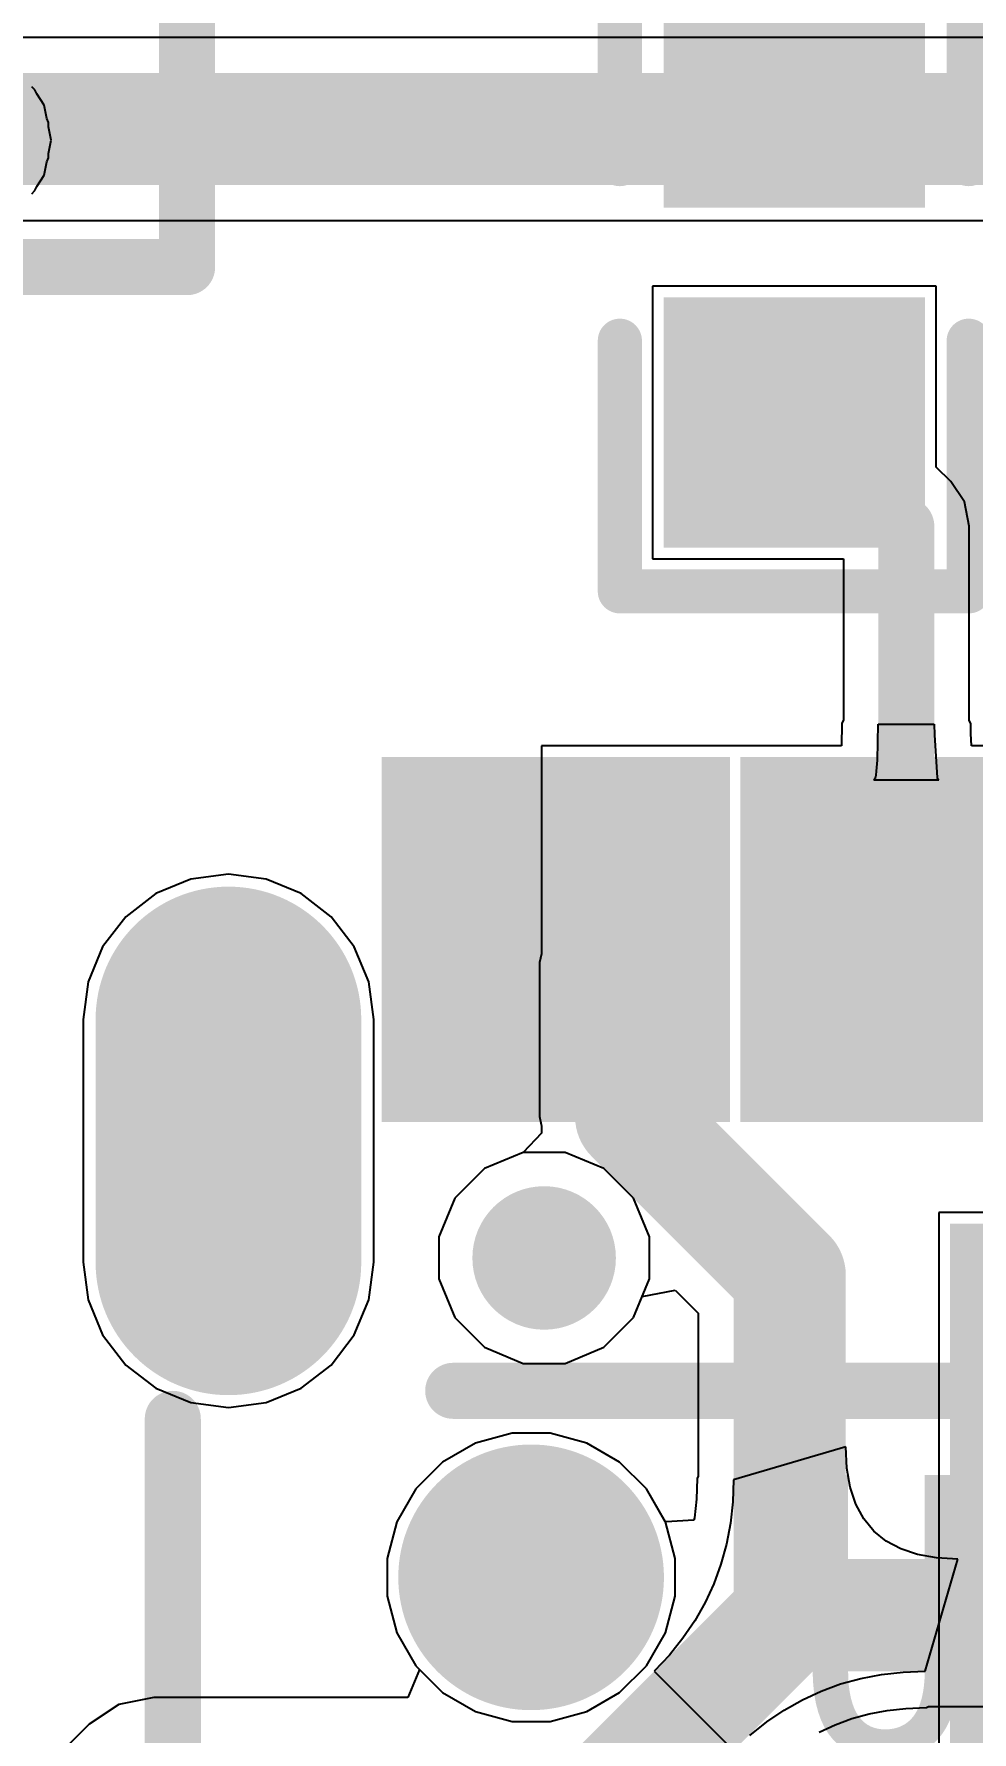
# Model space of a CAD drawing. Header units: millimetres. Extents: x 263 to 304.8, y 57.6 to 115.4.
# Drawn here: x 289.9 to 294.14, y 62.01 to 69.7 of the extents above; entities that cross this region are included whole.
import ezdxf

# ---------------------------------------------------------------- set-up
doc = ezdxf.new("R2010")
doc.units = ezdxf.units.MM
for name, color, linetype in [('BottomLayer', 5, 'Continuous'), ('BottomSolder', 6, 'Continuous'), ('Mechanical13', 56, 'Continuous'), ('MultiLayer', 9, 'Continuous'), ('PadHoleLayer', 156, 'Continuous'), ('TopLayer', 1, 'Continuous'), ('TopOverlay', 2, 'Continuous'), ('TopPaste', 8, 'Continuous'), ('TopSolder', 216, 'Continuous')]:
    doc.layers.add(name, color=color, linetype=linetype)

# ---------------------------------------------------------------- blocks, each defined once
blk = doc.blocks.new('SOT_89_SOT_89_3__1')
at = {"layer": 'TopLayer'}
h = blk.add_hatch(color=1, dxfattribs=at)
edge = h.paths.add_edge_path()
edge.add_arc((-0.6, 1.5), 0.35, 90, 270)
edge.add_line((-0.6, 1.15), (0.6, 1.15))
edge.add_arc((0.6, 1.5), 0.35, 270, 450)
edge.add_line((0.6, 1.85), (-0.6, 1.85))
h = blk.add_hatch(color=1, dxfattribs=at)
edge = h.paths.add_edge_path()
edge.add_arc((-3.25, 0), 1, 90, 270)
edge.add_line((-3.25, -1), (-1.75, -1))
edge.add_arc((-1.75, 0), 1, 270, 450)
edge.add_line((-1.75, 1), (-3.25, 1))
h = blk.add_hatch(color=1, dxfattribs=at)
edge = h.paths.add_edge_path()
edge.add_arc((-0.8, 0), 0.35, 90, 270)
edge.add_line((-0.8, -0.35), (0.6, -0.35))
edge.add_arc((0.6, 0), 0.35, 270, 450)
edge.add_line((0.6, 0.35), (-0.8, 0.35))
h = blk.add_hatch(color=1, dxfattribs=at)
edge = h.paths.add_edge_path()
edge.add_arc((-0.6, -1.5), 0.35, 90, 270)
edge.add_line((-0.6, -1.85), (0.6, -1.85))
edge.add_arc((0.6, -1.5), 0.35, 270, 450)
edge.add_line((0.6, -1.15), (-0.6, -1.15))
at = {"layer": 'TopPaste'}
h = blk.add_hatch(color=8, dxfattribs=at)
edge = h.paths.add_edge_path()
edge.add_arc((-0.6, 1.5), 0.35, 90, 270)
edge.add_line((-0.6, 1.15), (0.6, 1.15))
edge.add_arc((0.6, 1.5), 0.35, 270, 450)
edge.add_line((0.6, 1.85), (-0.6, 1.85))
h = blk.add_hatch(color=8, dxfattribs=at)
edge = h.paths.add_edge_path()
edge.add_arc((-3.25, 0), 1, 90, 270)
edge.add_line((-3.25, -1), (-1.75, -1))
edge.add_arc((-1.75, 0), 1, 270, 450)
edge.add_line((-1.75, 1), (-3.25, 1))
h = blk.add_hatch(color=8, dxfattribs=at)
edge = h.paths.add_edge_path()
edge.add_arc((-0.8, 0), 0.35, 90, 270)
edge.add_line((-0.8, -0.35), (0.6, -0.35))
edge.add_arc((0.6, 0), 0.35, 270, 450)
edge.add_line((0.6, 0.35), (-0.8, 0.35))
h = blk.add_hatch(color=8, dxfattribs=at)
edge = h.paths.add_edge_path()
edge.add_arc((-0.6, -1.5), 0.35, 90, 270)
edge.add_line((-0.6, -1.85), (0.6, -1.85))
edge.add_arc((0.6, -1.5), 0.35, 270, 450)
edge.add_line((0.6, -1.15), (-0.6, -1.15))
at = {"layer": 'TopSolder'}
h = blk.add_hatch(color=216, dxfattribs=at)
edge = h.paths.add_edge_path()
edge.add_arc((-0.6, 1.5), 0.4516, 90, 270)
edge.add_line((-0.6, 1.0484), (0.6, 1.0484))
edge.add_arc((0.6, 1.5), 0.4516, 270, 450)
edge.add_line((0.6, 1.9516), (-0.6, 1.9516))
h = blk.add_hatch(color=216, dxfattribs=at)
edge = h.paths.add_edge_path()
edge.add_arc((-3.25, 0), 1.1016, 90, 270)
edge.add_line((-3.25, -1.1016), (-1.75, -1.1016))
edge.add_arc((-1.75, 0), 1.1016, 270, 450)
edge.add_line((-1.75, 1.1016), (-3.25, 1.1016))
h = blk.add_hatch(color=216, dxfattribs=at)
edge = h.paths.add_edge_path()
edge.add_arc((-0.8, 0), 0.4516, 90, 270)
edge.add_line((-0.8, -0.4516), (0.6, -0.4516))
edge.add_arc((0.6, 0), 0.4516, 270, 450)
edge.add_line((0.6, 0.4516), (-0.8, 0.4516))
h = blk.add_hatch(color=216, dxfattribs=at)
edge = h.paths.add_edge_path()
edge.add_arc((-0.6, -1.5), 0.4516, 90, 270)
edge.add_line((-0.6, -1.9516), (0.6, -1.9516))
edge.add_arc((0.6, -1.5), 0.4516, 270, 450)
edge.add_line((0.6, -1.0484), (-0.6, -1.0484))
at = {"layer": 'Mechanical13', "const_width": 0.1}
for points in [[(-3.095, 2.3), (-0.505, 2.3)], [(-3.095, 2.3), (-3.095, -2.3)], [(-0.505, 2.3), (-0.505, -2.3)], [(-3.095, -2.3), (-0.505, -2.3)]]:
    blk.add_lwpolyline(points, dxfattribs=at)
at = {"layer": 'Mechanical13', "const_width": 0.05}
for points in [[(-3.12, 2.3, 1), (-3.07, 2.3, 1)], [(-3.12, 2.3, 1), (-3.07, 2.3, 1)], [(-0.53, 2.3, 1), (-0.48, 2.3, 1)], [(-0.53, 2.3, 1), (-0.48, 2.3, 1)], [(-3.12, -2.3, 1), (-3.07, -2.3, 1)], [(-3.12, -2.3, 1), (-3.07, -2.3, 1)], [(-0.53, -2.3, 1), (-0.48, -2.3, 1)], [(-0.53, -2.3, 1), (-0.48, -2.3, 1)]]:
    blk.add_lwpolyline(points, format="xyb", close=True, dxfattribs=at)
at = {"layer": 'TopOverlay', "const_width": 0.254}
for points in [[(-3.1, 2.3), (-3.1, 1.4)], [(-3.1, 2.3), (-0.5, 2.3)], [(-3.1, -1.4), (-3.1, -2.3)], [(-3.1, -2.3), (-0.5, -2.3)]]:
    blk.add_lwpolyline(points, dxfattribs=at)
at = {"layer": 'TopOverlay', "const_width": 0.127}
for points in [[(-3.1635, 2.3, 1), (-3.0365, 2.3, 1)], [(-3.1635, 2.3, 1), (-3.0365, 2.3, 1)], [(-0.5635, 2.3, 1), (-0.4365, 2.3, 1)], [(-3.1635, 1.4, 1), (-3.0365, 1.4, 1)], [(-3.1635, -1.4, 1), (-3.0365, -1.4, 1)], [(-3.1635, -2.3, 1), (-3.0365, -2.3, 1)], [(-3.1635, -2.3, 1), (-3.0365, -2.3, 1)], [(-0.5635, -2.3, 1), (-0.4365, -2.3, 1)]]:
    blk.add_lwpolyline(points, format="xyb", close=True, dxfattribs=at)
blk = doc.blocks.new('LC_0603_R_18')
at = {"layer": 'TopLayer'}
for points in [[(-1.235, 0.49), (-0.305, 0.49), (-0.305, -0.49), (-1.235, -0.49)], [(0.305, 0.49), (1.235, 0.49), (1.235, -0.49), (0.305, -0.49)]]:
    blk.add_hatch(color=1, dxfattribs=at).paths.add_polyline_path(points)
at = {"layer": 'TopPaste'}
for points in [[(-1.235, 0.49), (-0.305, 0.49), (-0.305, -0.49), (-1.235, -0.49)], [(0.305, 0.49), (1.235, 0.49), (1.235, -0.49), (0.305, -0.49)]]:
    blk.add_hatch(color=8, dxfattribs=at).paths.add_polyline_path(points)
at = {"layer": 'TopSolder'}
for points in [[(-1.3366, 0.5916), (-0.2034, 0.5916), (-0.2034, -0.5916), (-1.3366, -0.5916)], [(0.2034, 0.5916), (1.3366, 0.5916), (1.3366, -0.5916), (0.2034, -0.5916)]]:
    blk.add_hatch(color=216, dxfattribs=at).paths.add_polyline_path(points)
at = {"layer": 'TopOverlay', "const_width": 0.2}
for points in [[(-1.535, -0.79), (-1.535, 0.79)], [(-0.4, 0.79), (-1.535, 0.79)], [(1.535, 0.79), (0.4, 0.79)], [(1.535, -0.79), (1.535, 0.79)], [(-0.4, -0.79), (-1.535, -0.79)], [(1.535, -0.79), (0.4, -0.79)]]:
    blk.add_lwpolyline(points, dxfattribs=at)
at = {"layer": 'TopOverlay', "const_width": 0.1}
for points in [[(-1.585, 0.79, 1), (-1.485, 0.79, 1)], [(-1.585, 0.79, 1), (-1.485, 0.79, 1)], [(-0.45, 0.79, 1), (-0.35, 0.79, 1)], [(0.35, 0.79, 1), (0.45, 0.79, 1)], [(1.485, 0.79, 1), (1.585, 0.79, 1)], [(1.485, 0.79, 1), (1.585, 0.79, 1)], [(-1.585, -0.79, 1), (-1.485, -0.79, 1)], [(-1.585, -0.79, 1), (-1.485, -0.79, 1)], [(-0.45, -0.79, 1), (-0.35, -0.79, 1)], [(0.35, -0.79, 1), (0.45, -0.79, 1)], [(1.485, -0.79, 1), (1.585, -0.79, 1)], [(1.485, -0.79, 1), (1.585, -0.79, 1)]]:
    blk.add_lwpolyline(points, format="xyb", close=True, dxfattribs=at)
blk = doc.blocks.new('TF___B_25')
at = {"layer": 'BottomLayer'}
h = blk.add_hatch(color=5, dxfattribs=at)
edge = h.paths.add_edge_path()
edge.add_arc((3.334, 4.6962), 0.5, 0, 360)
at = {"layer": 'BottomSolder'}
blk.add_hatch(color=6, dxfattribs=at).paths.add_polyline_path([(4.1356, 8.3968), (4.1356, 6.5936), (1.7324, 6.5936), (1.7324, 8.3968)])
h = blk.add_hatch(color=6, dxfattribs=at)
edge = h.paths.add_edge_path()
edge.add_arc((3.334, 4.6962), 0.6016, 0, 360)
at = {"layer": 'MultiLayer'}
h = blk.add_hatch(color=9, dxfattribs=at)
edge = h.paths.add_edge_path()
edge.add_arc((3.334, 4.6962), 0.5, 0, 360)
at = {"layer": 'PadHoleLayer'}
h = blk.add_hatch(color=156, dxfattribs=at)
edge = h.paths.add_edge_path()
edge.add_arc((3.334, 4.6962), 0.5, 0, 360)
at = {"layer": 'TopLayer'}
h = blk.add_hatch(color=1, dxfattribs=at)
edge = h.paths.add_edge_path()
edge.add_arc((3.334, 4.6962), 0.5, 0, 360)
at = {"layer": 'TopSolder'}
h = blk.add_hatch(color=216, dxfattribs=at)
edge = h.paths.add_edge_path()
edge.add_arc((3.334, 4.6962), 0.6016, 0, 360)
blk = doc.blocks.new('USB_T____C_16P___A_27')
at = {"layer": 'BottomLayer'}
h = blk.add_hatch(color=5, dxfattribs=at)
edge = h.paths.add_edge_path()
edge.add_arc((-4.32, 3.63), 0.5, 180, 360)
edge.add_line((-3.82, 3.63), (-3.82, 4.73))
edge.add_arc((-4.32, 4.73), 0.5, 0, 180)
edge.add_line((-4.82, 4.73), (-4.82, 3.63))
at = {"layer": 'BottomSolder'}
h = blk.add_hatch(color=6, dxfattribs=at)
edge = h.paths.add_edge_path()
edge.add_arc((-4.32, 3.63), 0.6016, 180, 360)
edge.add_line((-3.7184, 3.63), (-3.7184, 4.73))
edge.add_arc((-4.32, 4.73), 0.6016, 0, 180)
edge.add_line((-4.9216, 4.73), (-4.9216, 3.63))
h = blk.add_hatch(color=6, dxfattribs=at)
edge = h.paths.add_edge_path()
edge.add_arc((-2.8902, 3.6498), 0.1016, 0, 360)
at = {"layer": 'MultiLayer'}
h = blk.add_hatch(color=9, dxfattribs=at)
edge = h.paths.add_edge_path()
edge.add_arc((-4.32, 3.63), 0.5, 180, 360)
edge.add_line((-3.82, 3.63), (-3.82, 4.73))
edge.add_arc((-4.32, 4.73), 0.5, 0, 180)
edge.add_line((-4.82, 4.73), (-4.82, 3.63))
at = {"layer": 'PadHoleLayer'}
h = blk.add_hatch(color=156, dxfattribs=at)
edge = h.paths.add_edge_path()
edge.add_arc((-4.32, 3.63), 0.3, 180, 360)
edge.add_line((-4.02, 3.63), (-4.02, 4.73))
edge.add_arc((-4.32, 4.73), 0.3, 0, 180)
edge.add_line((-4.62, 4.73), (-4.62, 3.63))
h = blk.add_hatch(color=156, dxfattribs=at)
edge = h.paths.add_edge_path()
edge.add_arc((-2.8902, 3.6498), 0.325, 0, 360)
at = {"layer": 'TopLayer'}
for points in [[(-3.525, 5.8168), (-3.225, 5.8168), (-3.225, 4.3668), (-3.525, 4.3668)], [(-3.225, 5.8168), (-2.925, 5.8168), (-2.925, 4.3668), (-3.225, 4.3668)], [(-2.7502, 5.8168), (-2.4502, 5.8168), (-2.4502, 4.3668), (-2.7502, 4.3668)], [(-2.4502, 5.8168), (-2.1502, 5.8168), (-2.1502, 4.3668), (-2.4502, 4.3668)], [(-1.9002, 5.8168), (-1.6002, 5.8168), (-1.6002, 4.3668), (-1.9002, 4.3668)], [(-1.4002, 5.8168), (-1.1002, 5.8168), (-1.1002, 4.3668), (-1.4002, 4.3668)]]:
    blk.add_hatch(color=1, dxfattribs=at).paths.add_polyline_path(points)
h = blk.add_hatch(color=1, dxfattribs=at)
edge = h.paths.add_edge_path()
edge.add_arc((-4.32, 3.63), 0.5, 180, 360)
edge.add_line((-3.82, 3.63), (-3.82, 4.73))
edge.add_arc((-4.32, 4.73), 0.5, 0, 180)
edge.add_line((-4.82, 4.73), (-4.82, 3.63))
at = {"layer": 'TopPaste'}
for points in [[(-3.525, 5.8168), (-3.225, 5.8168), (-3.225, 4.3668), (-3.525, 4.3668)], [(-3.225, 5.8168), (-2.925, 5.8168), (-2.925, 4.3668), (-3.225, 4.3668)], [(-2.7502, 5.8168), (-2.4502, 5.8168), (-2.4502, 4.3668), (-2.7502, 4.3668)], [(-2.4502, 5.8168), (-2.1502, 5.8168), (-2.1502, 4.3668), (-2.4502, 4.3668)], [(-1.9002, 5.8168), (-1.6002, 5.8168), (-1.6002, 4.3668), (-1.9002, 4.3668)], [(-1.4002, 5.8168), (-1.1002, 5.8168), (-1.1002, 4.3668), (-1.4002, 4.3668)]]:
    blk.add_hatch(color=8, dxfattribs=at).paths.add_polyline_path(points)
at = {"layer": 'TopSolder'}
for points in [[(-3.6266, 5.9184), (-3.1234, 5.9184), (-3.1234, 4.2652), (-3.6266, 4.2652)], [(-3.3266, 5.9184), (-2.8234, 5.9184), (-2.8234, 4.2652), (-3.3266, 4.2652)], [(-2.8518, 5.9184), (-2.3486, 5.9184), (-2.3486, 4.2652), (-2.8518, 4.2652)], [(-2.5518, 5.9184), (-2.0486, 5.9184), (-2.0486, 4.2652), (-2.5518, 4.2652)], [(-2.0018, 5.9184), (-1.4986, 5.9184), (-1.4986, 4.2652), (-2.0018, 4.2652)], [(-1.5018, 5.9184), (-0.9986, 5.9184), (-0.9986, 4.2652), (-1.5018, 4.2652)], [(-1.0018, 5.9184), (-0.4986, 5.9184), (-0.4986, 4.2652), (-1.0018, 4.2652)]]:
    blk.add_hatch(color=216, dxfattribs=at).paths.add_polyline_path(points)
h = blk.add_hatch(color=216, dxfattribs=at)
edge = h.paths.add_edge_path()
edge.add_arc((-4.32, 3.63), 0.6016, 180, 360)
edge.add_line((-3.7184, 3.63), (-3.7184, 4.73))
edge.add_arc((-4.32, 4.73), 0.6016, 0, 180)
edge.add_line((-4.9216, 4.73), (-4.9216, 3.63))
h = blk.add_hatch(color=216, dxfattribs=at)
edge = h.paths.add_edge_path()
edge.add_arc((-2.8902, 3.6498), 0.1016, 0, 360)
at = {"layer": 'TopOverlay', "const_width": 0.254}
for points in [[(-3.302, 3.048), (3.048, 3.048)], [(-4.572, 1.016), (-4.572, 2.921)]]:
    blk.add_lwpolyline(points, dxfattribs=at)
at = {"layer": 'TopOverlay', "const_width": 0.127}
for points in [[(-3.3655, 3.048, 1), (-3.2385, 3.048, 1)], [(-4.6355, 2.921, 1), (-4.5085, 2.921, 1)]]:
    blk.add_lwpolyline(points, format="xyb", close=True, dxfattribs=at)
at = {"layer": 'TopOverlay'}
blk.add_text('USB', height=1.27, rotation=360, dxfattribs=at).set_placement((-1.778, 1.397))

msp = doc.modelspace()

# ---------------------------------------------------------------- linework, layer by layer
at = {"layer": 'BottomLayer'}
for p, q in [((296.1386, 69.6802), (289.6108, 69.6802)), ((289.7824, 68.8514), (296.1386, 68.8514)), ((290.6069, 65.8684), (290.4482, 65.8027)), ((290.7772, 65.8908), (290.6069, 65.8684)), ((290.9475, 65.8684), (290.7772, 65.8908)), ((291.1062, 65.8027), (290.9475, 65.8684)), ((290.4482, 65.8027), (290.3119, 65.6981)), ((291.2425, 65.6981), (291.1062, 65.8027)), ((290.3119, 65.6981), (290.2073, 65.5618)), ((291.3471, 65.5618), (291.2425, 65.6981)), ((290.2073, 65.5618), (290.1416, 65.4031)), ((291.4128, 65.4031), (291.3471, 65.5618)), ((290.1416, 65.4031), (290.1192, 65.2328)), ((291.4352, 65.2328), (291.4128, 65.4031)), ((290.1192, 65.2328), (290.1192, 64.1328)), ((291.4352, 64.1328), (291.4352, 65.2328)), ((292.1121, 64.63), (291.9366, 64.5574)), ((292.302, 64.63), (292.1121, 64.63)), ((292.4775, 64.5574), (292.302, 64.63)), ((291.9366, 64.5574), (291.8023, 64.4231)), ((292.6118, 64.4231), (292.4775, 64.5574)), ((291.8023, 64.4231), (291.7296, 64.2476)), ((292.6844, 64.2476), (292.6118, 64.4231)), ((295.8994, 64.3584), (293.9946, 64.3584)), ((293.9946, 64.3584), (293.9946, 61.8536)), ((291.7296, 64.2476), (291.7296, 64.0577)), ((292.6844, 64.0577), (292.6844, 64.2476)), ((290.1192, 64.1328), (290.1416, 63.9625)), ((291.4128, 63.9625), (291.4352, 64.1328)), ((291.7296, 64.0577), (291.8023, 63.8822)), ((292.6118, 63.8822), (292.6844, 64.0577)), ((290.1416, 63.9625), (290.2073, 63.8038)), ((291.3471, 63.8038), (291.4128, 63.9625)), ((291.8023, 63.8822), (291.9366, 63.7479)), ((292.4775, 63.7479), (292.6118, 63.8822)), ((290.2073, 63.8038), (290.3119, 63.6675)), ((291.2425, 63.6675), (291.3471, 63.8038)), ((291.9366, 63.7479), (292.1121, 63.6752)), ((292.302, 63.6752), (292.4775, 63.7479)), ((290.3119, 63.6675), (290.4482, 63.5629)), ((291.1062, 63.5629), (291.2425, 63.6675)), ((292.1121, 63.6752), (292.302, 63.6752)), ((290.4482, 63.5629), (290.6069, 63.4972)), ((290.9475, 63.4972), (291.1062, 63.5629)), ((290.6069, 63.4972), (290.7772, 63.4748)), ((290.7772, 63.4748), (290.9475, 63.4972)), ((291.8962, 63.3139), (291.7474, 63.228)), ((292.0621, 63.3584), (291.8962, 63.3139)), ((292.2339, 63.3584), (292.0621, 63.3584)), ((292.3998, 63.3139), (292.2339, 63.3584)), ((292.5486, 63.228), (292.3998, 63.3139)), ((291.7474, 63.228), (291.626, 63.1066)), ((292.67, 63.1066), (292.5486, 63.228)), ((291.626, 63.1066), (291.5401, 62.9578)), ((292.7559, 62.9578), (292.67, 63.1066)), ((291.5401, 62.9578), (291.4956, 62.7919)), ((292.8004, 62.7919), (292.7559, 62.9578)), ((291.4956, 62.7919), (291.4956, 62.6201)), ((292.8004, 62.6201), (292.8004, 62.7919)), ((291.4956, 62.6201), (291.5401, 62.4542)), ((292.7559, 62.4542), (292.8004, 62.6201)), ((291.5401, 62.4542), (291.626, 62.3054)), ((292.67, 62.3054), (292.7559, 62.4542)), ((291.626, 62.3054), (291.7474, 62.184)), ((292.5486, 62.184), (292.67, 62.3054)), ((291.7474, 62.184), (291.8962, 62.0981)), ((292.3998, 62.0981), (292.5486, 62.184)), ((291.8962, 62.0981), (292.0621, 62.0536)), ((292.2339, 62.0536), (292.3998, 62.0981)), ((292.0621, 62.0536), (292.2339, 62.0536))]:
    msp.add_line(p, q, dxfattribs=at)
at = {"layer": 'BottomLayer', "const_width": 0.508}
msp.add_lwpolyline([(289.6108, 69.2658), (296.1386, 69.2658)], dxfattribs=at)
at = {"layer": 'TopLayer'}
for p, q in [((289.9011, 69.4429), (289.8871, 69.457)), ((289.9088, 69.4246), (289.9011, 69.4429)), ((289.9428, 69.3736), (289.9088, 69.4246)), ((289.9548, 69.3134), (289.9428, 69.3736)), ((289.9624, 69.295), (289.9548, 69.3134)), ((289.9624, 69.2751), (289.9624, 69.295)), ((289.9744, 69.215), (289.9624, 69.2751)), ((289.9624, 69.1549), (289.9744, 69.215)), ((289.9624, 69.135), (289.9624, 69.1549)), ((289.9428, 69.0564), (289.9548, 69.1166)), ((289.9548, 69.1166), (289.9624, 69.135)), ((289.9011, 68.9871), (289.9088, 69.0054)), ((289.9088, 69.0054), (289.9428, 69.0564)), ((289.8871, 68.973), (289.9011, 68.9871)), ((293.9823, 68.5544), (292.6975, 68.5544)), ((292.6975, 68.5544), (292.6975, 67.3196)), ((293.9823, 67.7351), (293.9823, 68.5544)), ((294.0485, 67.669), (293.9823, 67.7351)), ((294.1102, 67.5766), (294.0485, 67.669)), ((294.0485, 67.669), (294.0485, 67.669)), ((294.1319, 67.4676), (294.1102, 67.5766)), ((294.1319, 66.5882), (294.1319, 67.4676)), ((292.6975, 67.3196), (293.5622, 67.3196)), ((293.5622, 67.3196), (293.5622, 66.5899)), ((293.5551, 66.5738), (293.5531, 66.472)), ((293.5622, 66.5899), (293.5551, 66.5738)), ((293.7168, 66.408), (293.72, 66.5706)), ((293.72, 66.5706), (293.974, 66.5706)), ((293.974, 66.5706), (293.9742, 66.5223)), ((294.139, 66.5713), (294.1319, 66.5882)), ((294.1392, 66.528), (294.139, 66.5713)), ((292.4946, 66.472), (292.1946, 66.472)), ((292.1946, 66.472), (292.1946, 65.5307)), ((293.5531, 66.472), (292.4946, 66.472)), ((292.4946, 66.472), (292.4946, 66.472)), ((293.9742, 66.5223), (293.9868, 66.3267)), ((294.1428, 66.472), (294.1392, 66.528)), ((294.45, 66.472), (294.1428, 66.472)), ((293.7129, 66.3572), (293.7168, 66.408)), ((293.7001, 66.3166), (293.7039, 66.3191)), ((293.994, 66.3166), (293.7001, 66.3166)), ((293.7039, 66.3191), (293.7073, 66.3267)), ((293.7073, 66.3267), (293.7103, 66.3394)), ((293.7103, 66.3394), (293.7129, 66.3572)), ((293.9868, 66.3267), (293.9902, 66.3191)), ((293.9902, 66.3191), (293.994, 66.3166)), ((290.6069, 65.8684), (290.4482, 65.8027)), ((290.7772, 65.8908), (290.6069, 65.8684)), ((290.9475, 65.8684), (290.7772, 65.8908)), ((291.1062, 65.8027), (290.9475, 65.8684)), ((290.4482, 65.8027), (290.3119, 65.6981)), ((291.2425, 65.6981), (291.1062, 65.8027)), ((290.3119, 65.6981), (290.2073, 65.5618)), ((291.3471, 65.5618), (291.2425, 65.6981)), ((290.2073, 65.5618), (290.1416, 65.4031)), ((291.4128, 65.4031), (291.3471, 65.5618)), ((292.1946, 65.5307), (292.1867, 65.4906)), ((292.1867, 65.4906), (292.1867, 64.793)), ((290.1416, 65.4031), (290.1192, 65.2328)), ((291.4352, 65.2328), (291.4128, 65.4031)), ((290.1192, 65.2328), (290.1192, 64.1328)), ((291.4352, 64.1328), (291.4352, 65.2328)), ((292.1867, 64.793), (292.1938, 64.757)), ((292.1946, 64.7172), (292.1121, 64.63)), ((292.1938, 64.757), (292.1946, 64.7511)), ((292.1946, 64.7511), (292.1946, 64.7172)), ((292.1121, 64.63), (291.9366, 64.5574)), ((291.9366, 64.5574), (291.8023, 64.4231)), ((291.8023, 64.4231), (291.7296, 64.2476)), ((291.7296, 64.2476), (291.7296, 64.0577)), ((290.1192, 64.1328), (290.1416, 63.9625)), ((291.4128, 63.9625), (291.4352, 64.1328)), ((291.7296, 64.0577), (291.8023, 63.8822)), ((292.6511, 63.9773), (292.8009, 64.0071)), ((292.8009, 64.0071), (292.9048, 63.9032)), ((290.1416, 63.9625), (290.2073, 63.8038)), ((291.3471, 63.8038), (291.4128, 63.9625)), ((292.6118, 63.8822), (292.6511, 63.9773)), ((291.8023, 63.8822), (291.9366, 63.7479)), ((292.4775, 63.7479), (292.6118, 63.8822)), ((292.9048, 63.9032), (292.9048, 63.1637)), ((290.2073, 63.8038), (290.3119, 63.6675)), ((291.2425, 63.6675), (291.3471, 63.8038)), ((291.9366, 63.7479), (292.1121, 63.6752)), ((292.302, 63.6752), (292.4775, 63.7479)), ((290.3119, 63.6675), (290.4482, 63.5629)), ((291.1062, 63.5629), (291.2425, 63.6675)), ((292.1121, 63.6752), (292.302, 63.6752)), ((290.4482, 63.5629), (290.6069, 63.4972)), ((290.9475, 63.4972), (291.1062, 63.5629)), ((290.6069, 63.4972), (290.7772, 63.4748)), ((290.7772, 63.4748), (290.9475, 63.4972)), ((291.8962, 63.3139), (291.7474, 63.228)), ((292.0621, 63.3584), (291.8962, 63.3139)), ((292.2339, 63.3584), (292.0621, 63.3584)), ((292.3998, 63.3139), (292.2339, 63.3584)), ((292.5486, 63.228), (292.3998, 63.3139)), ((291.7474, 63.228), (291.626, 63.1066)), ((292.67, 63.1066), (292.5486, 63.228)), ((293.5732, 63.2968), (293.0652, 63.148)), ((293.5783, 63.2003), (293.5732, 63.2968)), ((292.9003, 63.1539), (292.897, 63.06)), ((292.9048, 63.1637), (292.9003, 63.1539)), ((293.0652, 63.148), (293.0616, 63.0479)), ((293.5935, 63.1139), (293.5783, 63.2003)), ((291.626, 63.1066), (291.5401, 62.9578)), ((292.7552, 62.9591), (292.67, 63.1066)), ((293.6189, 63.0377), (293.5935, 63.1139)), ((292.897, 63.06), (292.8876, 62.9753)), ((293.0616, 63.0479), (293.0508, 62.9508)), ((293.6545, 62.9717), (293.6189, 63.0377)), ((291.5401, 62.9578), (291.4956, 62.7919)), ((292.7594, 62.958), (292.7552, 62.9591)), ((292.8856, 62.9647), (292.7594, 62.958)), ((292.8876, 62.9753), (292.8856, 62.9647)), ((293.0508, 62.9508), (293.0329, 62.8566)), ((293.7002, 62.9158), (293.6545, 62.9717)), ((293.7561, 62.8701), (293.7002, 62.9158)), ((293.0329, 62.8566), (293.0077, 62.7654)), ((293.8221, 62.8345), (293.7561, 62.8701)), ((291.4956, 62.7919), (291.4956, 62.6201)), ((293.0077, 62.7654), (292.9754, 62.6772)), ((293.8983, 62.8091), (293.8221, 62.8345)), ((293.9847, 62.7939), (293.8983, 62.8091)), ((293.9324, 62.2808), (294.0812, 62.7888)), ((294.0812, 62.7888), (293.9847, 62.7939)), ((291.4956, 62.6201), (291.5401, 62.4542)), ((292.9754, 62.6772), (292.9359, 62.592)), ((292.9359, 62.592), (292.8892, 62.5097)), ((291.5401, 62.4542), (291.626, 62.3054)), ((292.8892, 62.5097), (292.8353, 62.4304)), ((292.8353, 62.4304), (292.7742, 62.3541)), ((291.626, 62.3054), (291.6426, 62.2888)), ((292.7742, 62.3541), (292.706, 62.2808)), ((291.6426, 62.2888), (291.59, 62.1618)), ((292.706, 62.2808), (293.0652, 61.9216)), ((293.4616, 62.191), (293.5498, 62.2233)), ((293.5498, 62.2233), (293.641, 62.2485)), ((293.641, 62.2485), (293.7352, 62.2664)), ((293.7352, 62.2664), (293.8323, 62.2772)), ((293.8323, 62.2772), (293.9324, 62.2808)), ((290.44, 62.1618), (290.2814, 62.1302)), ((291.59, 62.1618), (290.44, 62.1618)), ((293.2941, 62.1048), (293.3764, 62.1515)), ((293.3764, 62.1515), (293.4616, 62.191)), ((290.2814, 62.1302), (290.147, 62.0404)), ((293.2148, 62.0509), (293.2941, 62.1048)), ((293.6002, 62.0661), (293.6784, 62.0877)), ((293.6784, 62.0877), (293.7598, 62.1032)), ((293.7598, 62.1032), (293.8444, 62.1126)), ((293.8444, 62.1126), (293.9383, 62.1159)), ((293.9383, 62.1159), (293.9481, 62.1204)), ((293.9481, 62.1204), (296.4942, 62.1204)), ((290.147, 62.0404), (289.6831, 61.5766)), ((293.1385, 61.9898), (293.2148, 62.0509)), ((293.4519, 62.0047), (293.5248, 62.0385)), ((293.5248, 62.0385), (293.6002, 62.0661))]:
    msp.add_line(p, q, dxfattribs=at)
for points, const_width in [([(293.3399, 67.9497), (293.3649, 67.9497)], 0.254), ([(293.3649, 67.9497), (293.847, 67.4676)], 0.254), ([(293.847, 65.5946), (293.847, 67.4676)], 0.254), ([(292.601, 64.793), (292.601, 65.4906)], 0.508), ([(292.601, 64.793), (293.3192, 64.0748)], 0.508), ([(293.3192, 62.5348), (293.3192, 64.0748)], 0.508), ([(292.5318, 61.7474), (293.3192, 62.5348)], 0.508), ([(293.3192, 62.5348), (296.4942, 62.5348)], 0.508)]:
    msp.add_lwpolyline(points, dxfattribs=dict(at, const_width=const_width))
for points, const_width in [([(293.2764, 67.9497, 1), (293.4034, 67.9497, 1)], 0.127), ([(293.3014, 67.9497, 1), (293.4284, 67.9497, 1)], 0.127), ([(293.3014, 67.9497, 1), (293.4284, 67.9497, 1)], 0.127), ([(293.7835, 67.4676, 1), (293.9105, 67.4676, 1)], 0.127), ([(293.7835, 67.4676, 1), (293.9105, 67.4676, 1)], 0.127), ([(292.474, 65.4906, 1), (292.728, 65.4906, 1)], 0.254), ([(293.7835, 65.5946, 1), (293.9105, 65.5946, 1)], 0.127), ([(292.474, 64.793, 1), (292.728, 64.793, 1)], 0.254), ([(292.474, 64.793, 1), (292.728, 64.793, 1)], 0.254), ([(293.1922, 64.0748, 1), (293.4462, 64.0748, 1)], 0.254), ([(293.1922, 64.0748, 1), (293.4462, 64.0748, 1)], 0.254), ([(293.1922, 62.5348, 1), (293.4462, 62.5348, 1)], 0.254), ([(293.1922, 62.5348, 1), (293.4462, 62.5348, 1)], 0.254), ([(293.1922, 62.5348, 1), (293.4462, 62.5348, 1)], 0.254)]:
    msp.add_lwpolyline(points, format="xyb", close=True, dxfattribs=dict(at, const_width=const_width))

# ---------------------------------------------------------------- block references
for name, p, rotation in [('TF___B_25', (287.4518, 66.04), 270), ('SOT_89_SOT_89_3__1', (288.29, 71.7404), 90), ('LC_0603_R_18', (293.3399, 68.707), 270)]:
    msp.add_blockref(name, p, dxfattribs=dict(rotation=rotation))
msp.add_blockref('USB_T____C_16P___A_27', (295.0972, 60.5028))

doc.saveas('drawing.dxf')
